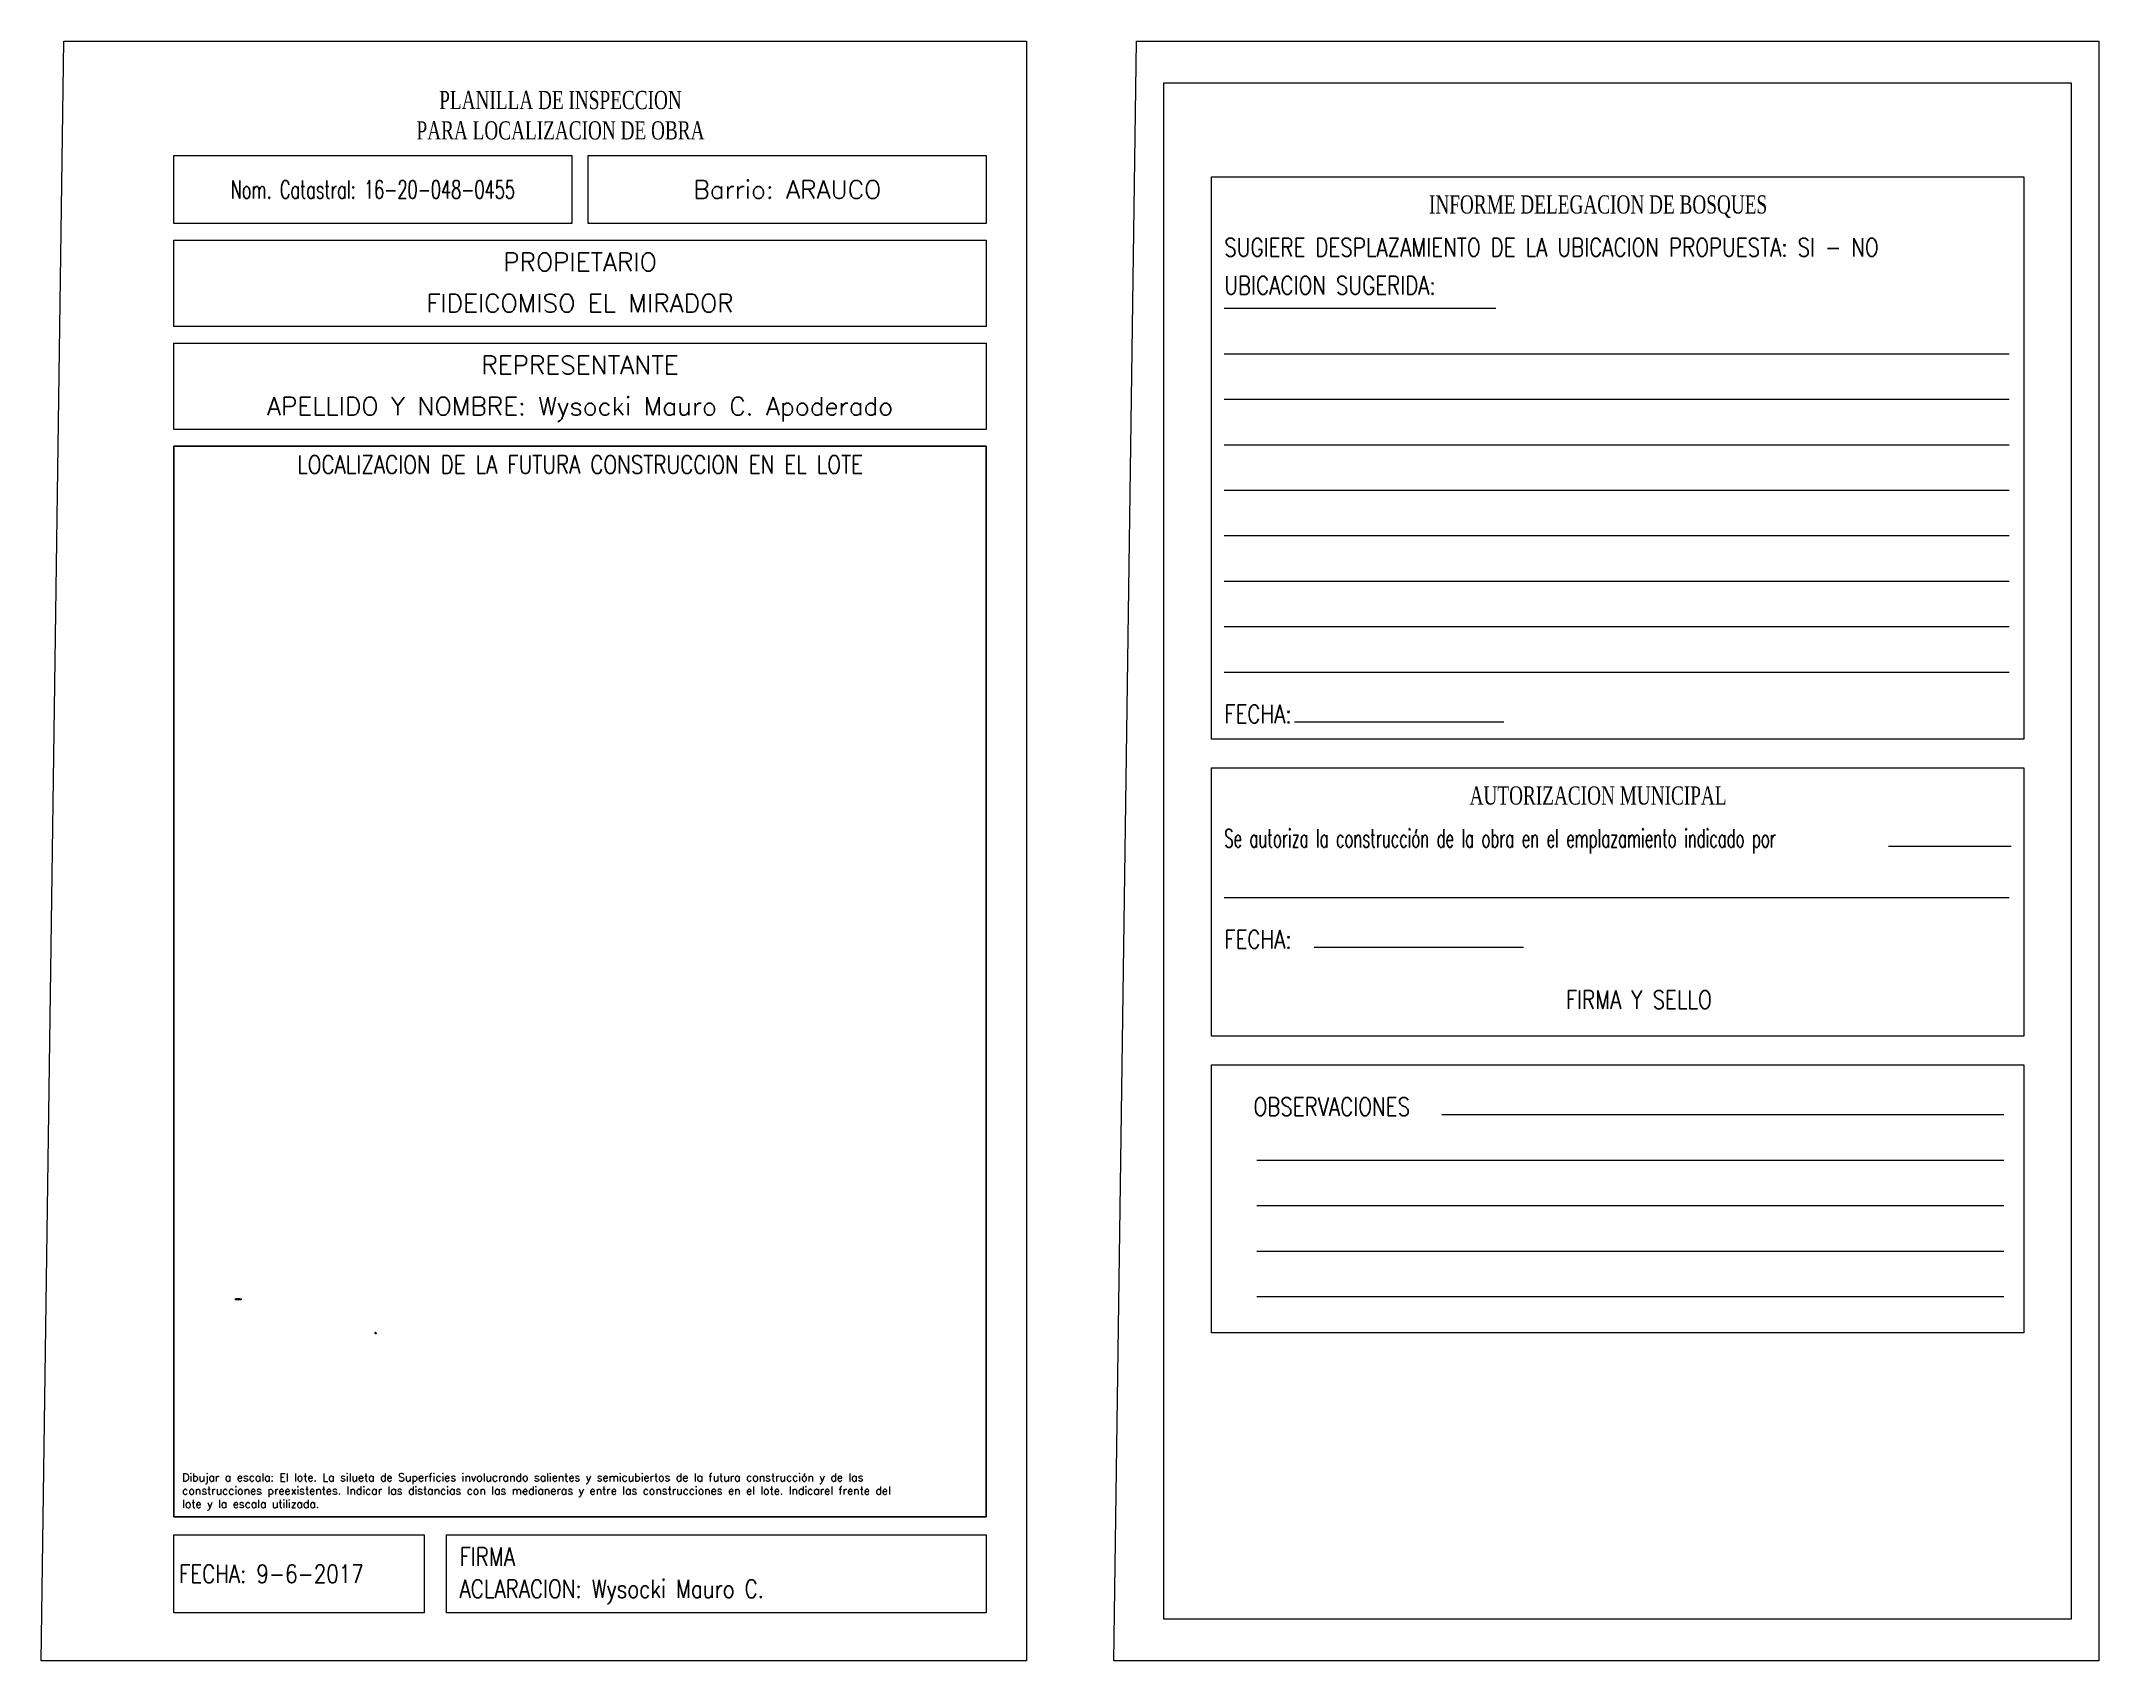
# Paper-space layout 'Layout1' of a CAD drawing. Header units: millimetres. Extents: x 104 to 557, y -199 to 157.
# The model-space entities are those that its viewports show. They can reach past a viewport. Long polylines and large blocks are cut down to what shows.
import ezdxf
from ezdxf.enums import TextEntityAlignment as Align

# ---------------------------------------------------------------- set-up
doc = ezdxf.new("R2010")
doc.units = ezdxf.units.MM
doc.header["$LTSCALE"] = 100
for name, color, linetype, lineweight in [('LINEA', 8, 'Continuous', 5), ('LINEA 6', 4, 'Continuous', 40), ('MP02-Durlock estructura', 151, 'Continuous', 9)]:
    doc.layers.add(name, color=color, linetype=linetype, lineweight=lineweight)
doc.layers.add('VIEW', color=7, linetype='Continuous', lineweight=0, plot=False)
doc.styles.add('2', font='ROMANS.shx', dxfattribs={"height": 0.4})
doc.styles.get("Standard").update_dxf_attribs({"font": 'romans.shx', "width": 0.7})

msp = doc.modelspace()

# ---------------------------------------------------------------- linework, layer by layer
at = {"layer": 'LINEA 6', "ltscale": 0.01}
msp.add_lwpolyline([(9081.706, 359.543), (9081.706, 359.393), (9081.631, 359.393), (9081.631, 359.543)], close=True, dxfattribs=at)
at = {"layer": 'VIEW'}
for points in [[(8402.648, 520.638), (8402.649, 525.539), (8403.868, 525.539), (8403.868, 526.239), (8410.074, 526.229), (8410.074, 525.63), (8410.084, 525.63), (8410.084, 525.535), (8411.329, 525.535), (8411.329, 520.638)], [(8411.539, 520.638), (8411.538, 525.534), (8412.784, 525.534), (8412.784, 525.63), (8412.794, 525.63), (8412.794, 526.23), (8416.619, 526.23), (8416.619, 525.529), (8417.319, 525.529), (8417.319, 524.119), (8417.329, 524.119), (8417.329, 520.638)], [(8417.539, 520.638), (8417.549, 525.539), (8418.239, 525.539), (8418.239, 526.229), (8422.084, 526.229), (8422.084, 525.534), (8427.404, 525.534), (8427.404, 526.229), (8428.619, 526.229), (8428.619, 525.525), (8429.319, 525.525), (8429.319, 524.015), (8429.329, 524.015), (8429.329, 520.638)]]:
    msp.add_lwpolyline(points, close=True, dxfattribs=at)

psp = doc.layouts.get("Layout1")

# ---------------------------------------------------------------- linework, layer by layer
at = {"layer": 'LINEA'}
for p, q in [((364.48, 97.99), (424.19, 97.99)), ((364.48, 87.99), (537.06, 87.99)), ((364.48, 77.99), (537.06, 77.99)), ((364.48, 67.99), (537.06, 67.99)), ((364.48, 57.99), (537.06, 57.99)), ((364.48, 47.99), (537.06, 47.99)), ((364.48, 37.99), (537.06, 37.99)), ((364.48, 27.99), (537.06, 27.99)), ((364.48, 17.99), (537.06, 17.99)), ((379.89, 7.05), (425.92, 7.05)), ((510.51, -20.29), (537.52, -20.29)), ((364.48, -31.54), (537.06, -31.54)), ((384.24, -42.48), (430.28, -42.48)), ((412.28, -79.27), (535.88, -79.27)), ((371.65, -89.27), (535.88, -89.27)), ((371.65, -99.27), (535.88, -99.27)), ((371.65, -109.27), (535.88, -109.27)), ((371.65, -119.27), (535.88, -119.27))]:
    psp.add_line(p, q, dxfattribs=at)
for points in [[(351.22, 147.55), (550.7, 147.55), (550.7, -190.19), (351.22, -190.19)], [(133.53, 131.57), (221.03, 131.57), (221.03, 116.57), (133.53, 116.57)], [(224.66, 131.57), (312.16, 131.57), (312.16, 116.57), (224.66, 116.57)], [(361.65, 126.84), (540.27, 126.84), (540.27, 3.28), (361.65, 3.28)], [(133.53, 112.94), (312.16, 112.94), (312.16, 93.94), (133.53, 93.94)], [(133.53, 90.32), (312.16, 90.32), (312.16, 71.32), (133.53, 71.32)], [(133.53, 67.69), (312.16, 67.69), (312.16, -167.66), (133.53, -167.66)], [(361.65, -3.07), (540.27, -3.07), (540.27, -61.99), (361.65, -61.99)], [(361.65, -68.33), (540.27, -68.33), (540.27, -127.26), (361.65, -127.26)], [(133.53, -171.66), (188.53, -171.66), (188.53, -188.74), (133.53, -188.74)], [(193.51, -171.66), (312.16, -171.66), (312.16, -188.74), (193.51, -188.74)]]:
    psp.add_lwpolyline(points, close=True, dxfattribs=at)
at = {"layer": 'MP02-Durlock estructura', "ltscale": 100}
psp.add_lwpolyline([(109.36, 156.68), (320.96, 156.68), (320.96, -199.32), (104.36, -199.32)], close=True, dxfattribs=at)
at = {"layer": 'VIEW', "ltscale": 100}
psp.add_lwpolyline([(345.16, 156.68), (556.76, 156.68), (556.76, -199.32), (340.16, -199.32)], close=True, dxfattribs=at)

# ---------------------------------------------------------------- texts
at = {"layer": 'LINEA', "style": '2'}
for s, width, p in [('Nom. Catastral: 16-20-048-0455', 0.65, (177.28, 124.07)), ('LOCALIZACION DE LA FUTURA CONSTRUCCION EN EL LOTE', 0.8, (222.84, 63.62))]:
    psp.add_text(s, height=4, dxfattribs=dict(at, width=width)).set_placement(p, align=Align.MIDDLE_CENTER)
for s, p in [('Barrio: ARAUCO', (268.41, 124.07)), ('PROPIETARIO', (222.84, 108.14)), ('FIDEICOMISO EL MIRADOR', (222.84, 99.08)), ('REPRESENTANTE', (222.84, 85.52)), ('APELLIDO Y NOMBRE: Wysocki Mauro C. Apoderado', (222.84, 76.45))]:
    psp.add_text(s, height=4, dxfattribs=at).set_placement(p, align=Align.MIDDLE_CENTER)
for s, width, p in [('SUGIERE DESPLAZAMIENTO DE LA UBICACION PROPUESTA: SI - NO', 0.8, (364.48, 111.37)), ('UBICACION SUGERIDA:', 0.8, (364.48, 102.99)), ('FECHA:', 0.8, (364.48, 8.79)), ('Se autoriza la construcción de la obra en el emplazamiento indicado por', 0.6, (364.48, -18.54)), ('FECHA:', 0.8, (364.48, -40.73)), ('FIRMA Y SELLO', 0.8, (439.58, -53.99)), ('OBSERVACIONES', 0.8, (370.9, -77.53)), ('FIRMA', 0.8, (196.34, -176.42)), ('FECHA: 9-6-2017', 0.8, (134.68, -180.2)), ('ACLARACION: Wysocki Mauro C.', 0.8, (196.34, -183.49))]:
    psp.add_text(s, height=4, dxfattribs=dict(at, width=width)).set_placement(p, align=Align.MIDDLE_LEFT)
at = {"layer": 'LINEA', "char_height": 4, "width": 143.172, "attachment_point": 2}
for s, insert in [('{\\fRomantic|b0|i0|c2|p2;PLANILLA DE INSPECCION\\PPARA LOCALIZACION DE OBRA}', (218.54, 145.74)), ('{\\fRomantic|b0|i0|c2|p2;INFORME DELEGACION DE BOSQUES}', (446.66, 122.79)), ('{\\fRomantic|b0|i0|c2|p2;AUTORIZACION MUNICIPAL}', (446.66, -7.12))]:
    psp.add_mtext(s, dxfattribs=dict(at, insert=insert))
at = {"layer": 'LINEA', "insert": (135.37, -158.12), "char_height": 1.75, "width": 174.499, "attachment_point": 1, "style": '2'}
psp.add_mtext('{\\Fromans.shx;Dibujar a escala: El lote. La silueta de Superficies involucrando salientes y semicubiertos de la futura construcción y de las construcciones preexistentes. Indicar las distancias con las medianeras y entre las construcciones en el lote. Indicarel frente del lote y la escala utilizada.}', dxfattribs=at)

# ---------------------------------------------------------------- viewports
at = {"layer": 'LINEA', "ltscale": 0.01, "view_target_point": (338.248, 1057.427), "view_twist_angle": 360}
psp.add_viewport(center=(222.84, -49.99), size=(178.63, 235.351), view_center_point=(4060.98, -936.401), view_height=83.4015, status=3, dxfattribs=at)
at = {"layer": 'VIEW', "ltscale": 100, "view_target_point": (4111.534, 115.464)}
psp.add_viewport(center=(222.84, -49.99), size=(178.63, 235.351), view_center_point=(5959.973, 1947.074), view_height=5186.6312, dxfattribs=at)

doc.saveas('drawing.dxf')
